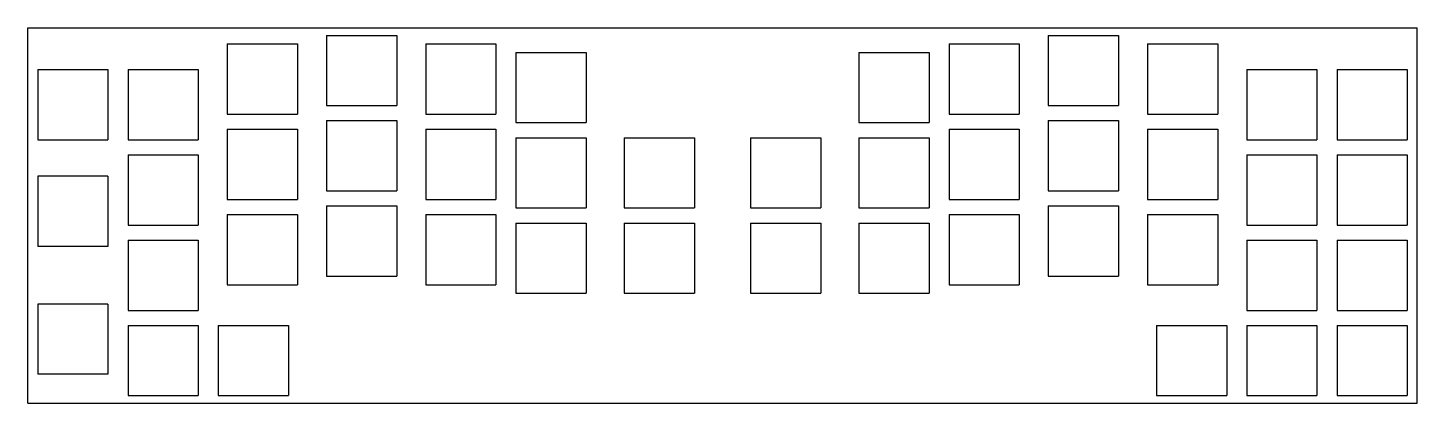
# Model space of a CAD drawing. Header units: millimetres. Extents: x 0 to 277, y -75 to 0.
import ezdxf

# ---------------------------------------------------------------- set-up
doc = ezdxf.new("R2010")
doc.units = ezdxf.units.MM

msp = doc.modelspace()

# ---------------------------------------------------------------- linework, layer by layer
for p, q in [((0, 0), (277.2, 0)), ((0, -74.8), (0, 0)), ((277.2, -74.8), (277.2, 0)), ((59.6, -1.5), (73.6, -1.5)), ((59.6, -1.5), (59.6, -15.5)), ((73.6, -1.5), (73.6, -15.5)), ((203.6, -1.5), (217.6, -1.5)), ((203.6, -1.5), (203.6, -15.5)), ((217.6, -1.5), (217.6, -15.5)), ((39.8, -3.2), (53.8, -3.2)), ((39.8, -3.2), (39.8, -17.2)), ((53.8, -3.2), (53.8, -17.2)), ((79.4, -3.2), (93.4, -3.2)), ((79.4, -3.2), (79.4, -17.2)), ((93.4, -3.2), (93.4, -17.2)), ((97.4, -4.9), (111.4, -4.9)), ((97.4, -4.9), (97.4, -18.9)), ((111.4, -4.9), (111.4, -18.9)), ((165.8, -4.9), (179.8, -4.9)), ((165.8, -4.9), (165.8, -18.9)), ((179.8, -4.9), (179.8, -18.9)), ((183.8, -3.2), (197.8, -3.2)), ((183.8, -3.2), (183.8, -17.2)), ((197.8, -3.2), (197.8, -17.2)), ((223.4, -3.2), (237.4, -3.2)), ((223.4, -3.2), (223.4, -17.2)), ((237.4, -3.2), (237.4, -17.2)), ((2, -8.3), (16, -8.3)), ((2, -8.3), (2, -22.3)), ((16, -8.3), (16, -22.3)), ((20, -8.3), (34, -8.3)), ((20, -8.3), (20, -22.3)), ((34, -8.3), (34, -22.3)), ((243.2, -8.3), (257.2, -8.3)), ((243.2, -8.3), (243.2, -22.3)), ((257.2, -8.3), (257.2, -22.3)), ((261.2, -8.3), (275.2, -8.3)), ((261.2, -8.3), (261.2, -22.3)), ((275.2, -8.3), (275.2, -22.3)), ((59.6, -15.5), (73.6, -15.5)), ((203.6, -15.5), (217.6, -15.5)), ((39.8, -17.2), (53.8, -17.2)), ((59.6, -18.5), (73.6, -18.5)), ((59.6, -18.5), (59.6, -32.5)), ((73.6, -18.5), (73.6, -32.5)), ((79.4, -17.2), (93.4, -17.2)), ((97.4, -18.9), (111.4, -18.9)), ((165.8, -18.9), (179.8, -18.9)), ((183.8, -17.2), (197.8, -17.2)), ((203.6, -18.5), (217.6, -18.5)), ((203.6, -18.5), (203.6, -32.5)), ((217.6, -18.5), (217.6, -32.5)), ((223.4, -17.2), (237.4, -17.2)), ((39.8, -20.2), (53.8, -20.2)), ((39.8, -20.2), (39.8, -34.2)), ((53.8, -20.2), (53.8, -34.2)), ((79.4, -20.2), (93.4, -20.2)), ((79.4, -20.2), (79.4, -34.2)), ((93.4, -20.2), (93.4, -34.2)), ((97.4, -21.9), (111.4, -21.9)), ((97.4, -21.9), (97.4, -35.9)), ((111.4, -21.9), (111.4, -35.9)), ((119, -21.9), (133, -21.9)), ((119, -21.9), (119, -35.9)), ((133, -21.9), (133, -35.9)), ((144.2, -21.9), (158.2, -21.9)), ((144.2, -21.9), (144.2, -35.9)), ((158.2, -21.9), (158.2, -35.9)), ((165.8, -21.9), (179.8, -21.9)), ((165.8, -21.9), (165.8, -35.9)), ((179.8, -21.9), (179.8, -35.9)), ((183.8, -20.2), (197.8, -20.2)), ((183.8, -20.2), (183.8, -34.2)), ((197.8, -20.2), (197.8, -34.2)), ((223.4, -20.2), (237.4, -20.2)), ((223.4, -20.2), (223.4, -34.2)), ((237.4, -20.2), (237.4, -34.2)), ((2, -22.3), (16, -22.3)), ((20, -22.3), (34, -22.3)), ((243.2, -22.3), (257.2, -22.3)), ((261.2, -22.3), (275.2, -22.3)), ((20, -25.3), (34, -25.3)), ((20, -25.3), (20, -39.3)), ((34, -25.3), (34, -39.3)), ((243.2, -25.3), (257.2, -25.3)), ((243.2, -25.3), (243.2, -39.3)), ((257.2, -25.3), (257.2, -39.3)), ((261.2, -25.3), (275.2, -25.3)), ((261.2, -25.3), (261.2, -39.3)), ((275.2, -25.3), (275.2, -39.3)), ((2, -29.55), (2, -43.55)), ((16, -29.55), (2, -29.55)), ((16, -29.55), (16, -43.55)), ((59.6, -32.5), (73.6, -32.5)), ((203.6, -32.5), (217.6, -32.5)), ((39.8, -34.2), (53.8, -34.2)), ((59.6, -35.5), (73.6, -35.5)), ((59.6, -35.5), (59.6, -49.5)), ((73.6, -35.5), (73.6, -49.5)), ((79.4, -34.2), (93.4, -34.2)), ((97.4, -35.9), (111.4, -35.9)), ((119, -35.9), (133, -35.9)), ((144.2, -35.9), (158.2, -35.9)), ((165.8, -35.9), (179.8, -35.9)), ((183.8, -34.2), (197.8, -34.2)), ((203.6, -35.5), (217.6, -35.5)), ((203.6, -35.5), (203.6, -49.5)), ((217.6, -35.5), (217.6, -49.5)), ((223.4, -34.2), (237.4, -34.2)), ((39.8, -37.2), (53.8, -37.2)), ((39.8, -37.2), (39.8, -51.2)), ((53.8, -37.2), (53.8, -51.2)), ((79.4, -37.2), (93.4, -37.2)), ((79.4, -37.2), (79.4, -51.2)), ((93.4, -37.2), (93.4, -51.2)), ((183.8, -37.2), (197.8, -37.2)), ((183.8, -37.2), (183.8, -51.2)), ((197.8, -37.2), (197.8, -51.2)), ((223.4, -37.2), (237.4, -37.2)), ((223.4, -37.2), (223.4, -51.2)), ((237.4, -37.2), (237.4, -51.2)), ((20, -39.3), (34, -39.3)), ((97.4, -38.9), (111.4, -38.9)), ((97.4, -38.9), (97.4, -52.9)), ((111.4, -38.9), (111.4, -52.9)), ((119, -38.9), (133, -38.9)), ((119, -38.9), (119, -52.9)), ((133, -38.9), (133, -52.9)), ((144.2, -38.9), (158.2, -38.9)), ((144.2, -38.9), (144.2, -52.9)), ((158.2, -38.9), (158.2, -52.9)), ((165.8, -38.9), (179.8, -38.9)), ((165.8, -38.9), (165.8, -52.9)), ((179.8, -38.9), (179.8, -52.9)), ((243.2, -39.3), (257.2, -39.3)), ((261.2, -39.3), (275.2, -39.3)), ((16, -43.55), (2, -43.55)), ((20, -42.3), (34, -42.3)), ((20, -42.3), (20, -56.3)), ((34, -42.3), (34, -56.3)), ((243.2, -42.3), (257.2, -42.3)), ((243.2, -42.3), (243.2, -56.3)), ((257.2, -42.3), (257.2, -56.3)), ((261.2, -42.3), (275.2, -42.3)), ((261.2, -42.3), (261.2, -56.3)), ((275.2, -42.3), (275.2, -56.3)), ((59.6, -49.5), (73.6, -49.5)), ((203.6, -49.5), (217.6, -49.5)), ((39.8, -51.2), (53.8, -51.2)), ((79.4, -51.2), (93.4, -51.2)), ((183.8, -51.2), (197.8, -51.2)), ((223.4, -51.2), (237.4, -51.2)), ((2, -55.05), (2, -69.05)), ((16, -55.05), (2, -55.05)), ((16, -55.05), (16, -69.05)), ((97.4, -52.9), (111.4, -52.9)), ((119, -52.9), (133, -52.9)), ((144.2, -52.9), (158.2, -52.9)), ((165.8, -52.9), (179.8, -52.9)), ((20, -56.3), (34, -56.3)), ((243.2, -56.3), (257.2, -56.3)), ((261.2, -56.3), (275.2, -56.3)), ((20, -59.3), (34, -59.3)), ((20, -59.3), (20, -73.3)), ((34, -59.3), (34, -73.3)), ((38, -59.3), (52, -59.3)), ((38, -59.3), (38, -73.3)), ((52, -59.3), (52, -73.3)), ((225.2, -59.3), (239.2, -59.3)), ((225.2, -59.3), (225.2, -73.3)), ((239.2, -59.3), (239.2, -73.3)), ((243.2, -59.3), (257.2, -59.3)), ((243.2, -59.3), (243.2, -73.3)), ((257.2, -59.3), (257.2, -73.3)), ((261.2, -59.3), (275.2, -59.3)), ((261.2, -59.3), (261.2, -73.3)), ((275.2, -59.3), (275.2, -73.3)), ((16, -69.05), (2, -69.05)), ((0, -74.8), (277.2, -74.8)), ((20, -73.3), (34, -73.3)), ((38, -73.3), (52, -73.3)), ((225.2, -73.3), (239.2, -73.3)), ((243.2, -73.3), (257.2, -73.3)), ((261.2, -73.3), (275.2, -73.3))]:
    msp.add_line(p, q)

doc.saveas('drawing.dxf')
